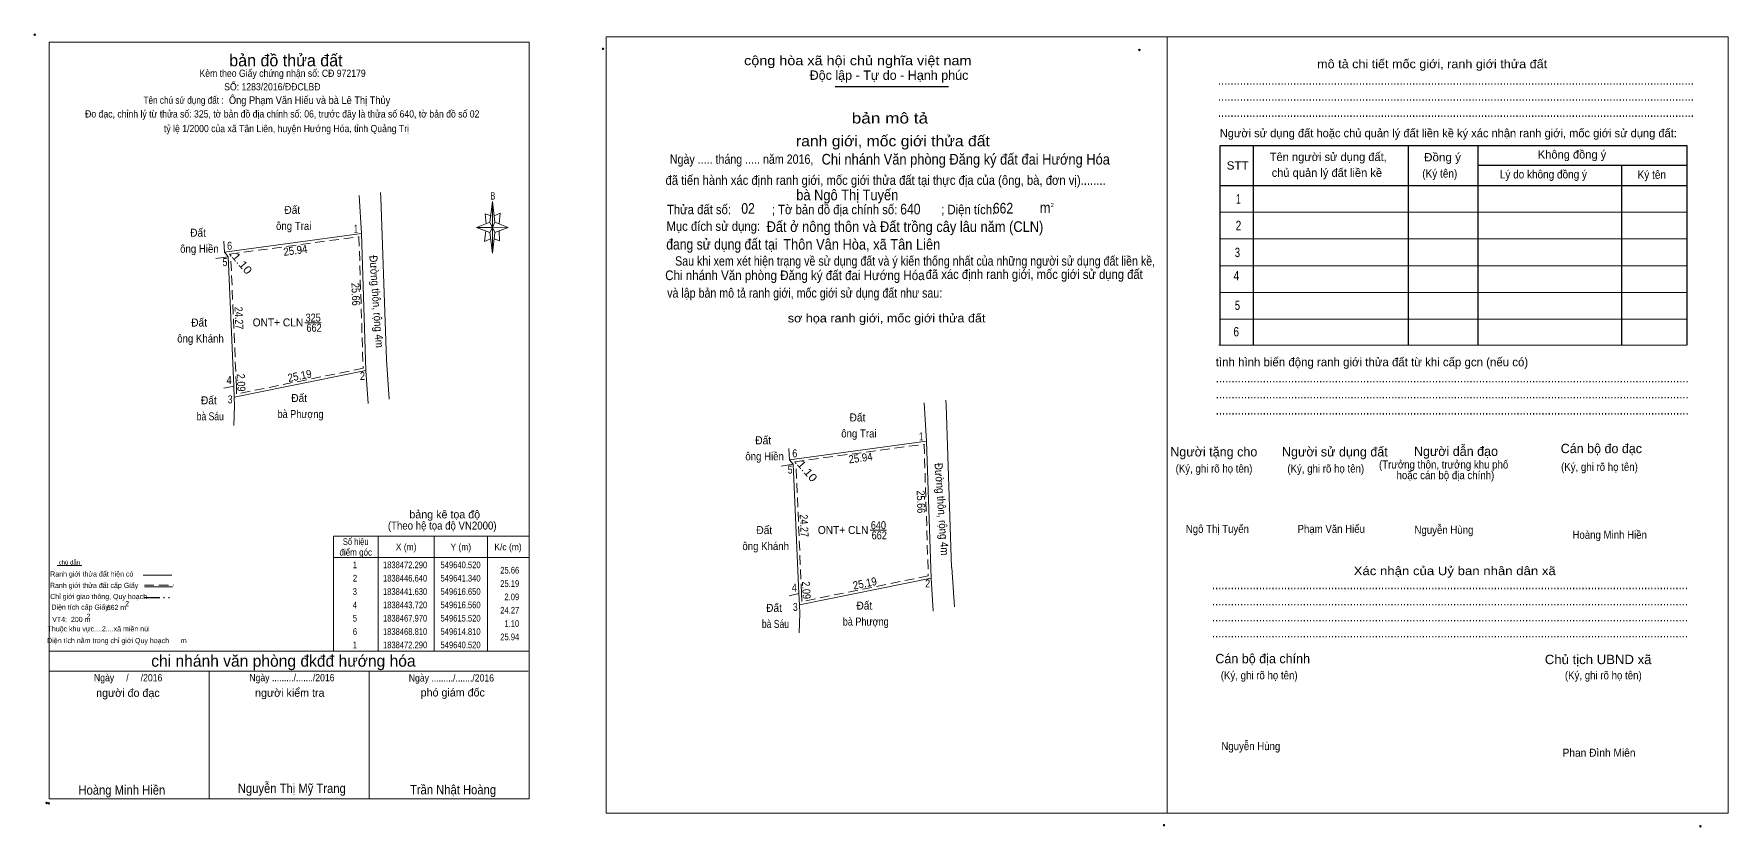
# Model space of a CAD drawing. Header units: metres. Extents: x 549035 to 549897, y 1838361 to 1838511.
# Drawn here: x 549579.1 to 549896.8, y 1838361.1 to 1838509.7 of the extents above; entities that cross this region are included whole.
import ezdxf
from ezdxf.enums import TextEntityAlignment as Align

# ---------------------------------------------------------------- set-up
doc = ezdxf.new("R2010")
doc.units = ezdxf.units.M
doc.header["$LTSCALE"] = 0.6
doc.header["$PDMODE"] = 32
doc.header["$PDSIZE"] = 0.3
doc.linetypes.add('DASH_DOUBLE_DOT', pattern=[9.2, 5, -1.2, 0.3, -1.2, 0.3, -1.2])
doc.linetypes.add('MEDIUM_DASHED', pattern=[4.5, 3, -1.5])
for name, color, linetype, lineweight in [('14', 7, 'Continuous', 13), ('63', 7, 'Continuous', 13), ('7', 7, 'Continuous', 13)]:
    doc.layers.add(name, color=color, linetype=linetype, lineweight=lineweight)
for name, color, linetype in [('17', 7, 'Continuous'), ('25', 7, 'Continuous'), ('6', 7, 'Continuous')]:
    doc.layers.add(name, color=color, linetype=linetype)

msp = doc.modelspace()

# ---------------------------------------------------------------- linework, layer by layer
at = {"layer": '14'}
for p, q in [((549664.61, 1838474.41), (549665.11, 1838478.31)), ((549664.61, 1838472.51), (549662.11, 1838473.41)), ((549665.51, 1838474.41), (549668.01, 1838473.41)), ((549665.51, 1838472.51), (549665.11, 1838468.61)), ((549666.41, 1838470.91), (549665.41, 1838471.31)), ((549666.31, 1838472.81), (549666.41, 1838470.91)), ((549583.47, 1838410.08), (549588.07, 1838410.08)), ((549599.61, 1838408.31), (549604.99, 1838408.31)), ((549599.81, 1838406.07), (549605.07, 1838406.07)), ((549581.95, 1838394.07), (549671.95, 1838394.07)), ((549581.95, 1838390.27), (549671.75, 1838390.27)), ((549581.95, 1838390.27), (549671.75, 1838390.27)), ((549581.95, 1838390.27), (549671.75, 1838390.27)), ((549611.95, 1838366.37), (549611.95, 1838390.27)), ((549641.95, 1838366.37), (549641.95, 1838390.27))]:
    msp.add_line(p, q, dxfattribs=at)
at = {"layer": '14', "linetype": 'DASH_DOUBLE_DOT', "lineweight": 25}
msp.add_line((549599.71, 1838404.1), (549604.95, 1838404.1), dxfattribs=at)
at = {"layer": '14', "linetype": 'MEDIUM_DASHED'}
msp.add_line((549599.81, 1838406.39), (549605.25, 1838406.39), dxfattribs=at)
at = {"layer": '14'}
for points in [[(549581.95, 1838508.17), (549671.95, 1838508.17), (549671.95, 1838366.37), (549581.95, 1838366.37)], [(549665.11, 1838478.31), (549665.51, 1838474.41), (549665.11, 1838473.41)], [(549665.11, 1838473.41), (549662.11, 1838473.41), (549664.61, 1838474.41), (549665.51, 1838472.51), (549668.01, 1838473.41), (549665.11, 1838473.51)], [(549665.11, 1838473.41), (549665.11, 1838468.61), (549664.61, 1838472.51)]]:
    msp.add_lwpolyline(points, close=True, dxfattribs=at)
for points in [[(549665.11, 1838473.41), (549664.61, 1838474.41), (549662.11, 1838473.41)], [(549664.81, 1838475.61), (549663.71, 1838476.01), (549663.91, 1838474.11)], [(549665.11, 1838473.41), (549665.51, 1838472.51), (549668.01, 1838473.41)], [(549665.41, 1838475.61), (549666.51, 1838476.11), (549666.31, 1838474.11)], [(549663.81, 1838472.81), (549663.61, 1838470.81), (549664.71, 1838471.31)], [(549671.95, 1838366.37), (549581.95, 1838366.37), (549581.95, 1838390.27)]]:
    msp.add_lwpolyline(points, dxfattribs=at)
for p in [(549579.25, 1838509.57), (549581.49, 1838365.59), (549581.89, 1838365.53)]:
    msp.add_point(p, dxfattribs=at)
at = {"layer": '63'}
for p, q in [((549644.11, 1838480.01), (549644.17, 1838479.07)), ((549640.08, 1838479.45), (549640.52, 1838472.29)), ((549645.2, 1838448.62), (549644.17, 1838479.07)), ((549614.69, 1838470.9), (549614.81, 1838468.81)), ((549614.81, 1838468.81), (549640.52, 1838472.29)), ((549641.34, 1838446.64), (549640.52, 1838472.29)), ((549615.52, 1838467.97), (549614.81, 1838468.81)), ((549615.52, 1838467.97), (549614.81, 1838468.81)), ((549615.52, 1838467.97), (549614.81, 1838468.81)), ((549615.52, 1838467.97), (549614.81, 1838468.81)), ((549615.52, 1838467.97), (549614.81, 1838468.81)), ((549615.52, 1838467.97), (549614.81, 1838468.81)), ((549615.52, 1838467.97), (549614.81, 1838468.81)), ((549615.52, 1838467.97), (549614.81, 1838468.81)), ((549615.52, 1838467.97), (549614.81, 1838468.81)), ((549615.52, 1838467.97), (549614.81, 1838468.81)), ((549615.58, 1838466.61), (549616.56, 1838443.72)), ((549629.91, 1838455.59), (549632.96, 1838455.59)), ((549645.72, 1838441.28), (549645.21, 1838448.62)), ((549641.34, 1838446.64), (549641.77, 1838440.45)), ((549614.73, 1838443.33), (549616.56, 1838443.72)), ((549616.65, 1838441.63), (549616.72, 1838440.02)), ((549616.72, 1838440.02), (549616.61, 1838436.36)), ((549746.05, 1838440.55), (549746.49, 1838433.39)), ((549750.08, 1838441.11), (549750.14, 1838440.17)), ((549751.17, 1838409.72), (549750.14, 1838440.17)), ((549720.66, 1838432), (549720.78, 1838429.91)), ((549720.78, 1838429.91), (549746.49, 1838433.39)), ((549747.31, 1838407.74), (549746.49, 1838433.39)), ((549721.49, 1838429.07), (549720.78, 1838429.91)), ((549721.49, 1838429.07), (549720.78, 1838429.91)), ((549721.49, 1838429.07), (549720.78, 1838429.91)), ((549721.49, 1838429.07), (549720.78, 1838429.91)), ((549721.49, 1838429.07), (549720.78, 1838429.91)), ((549721.49, 1838429.07), (549720.78, 1838429.91)), ((549721.49, 1838429.07), (549720.78, 1838429.91)), ((549721.49, 1838429.07), (549720.78, 1838429.91)), ((549721.49, 1838429.07), (549720.78, 1838429.91)), ((549721.49, 1838429.07), (549720.78, 1838429.91)), ((549721.55, 1838427.71), (549722.53, 1838404.82)), ((549735.88, 1838416.69), (549738.93, 1838416.69)), ((549643.65, 1838415.57), (549643.65, 1838394.07)), ((549654.15, 1838415.57), (549654.15, 1838394.07)), ((549664.15, 1838415.57), (549664.15, 1838394.07)), ((549635.25, 1838411.57), (549671.95, 1838411.57)), ((549751.69, 1838402.38), (549751.18, 1838409.72)), ((549747.31, 1838407.74), (549747.74, 1838401.55)), ((549720.7, 1838404.43), (549722.53, 1838404.82)), ((549722.69, 1838401.12), (549722.58, 1838397.46)), ((549722.62, 1838402.73), (549722.69, 1838401.12))]:
    msp.add_line(p, q, dxfattribs=at)
at = {"layer": '63', "linetype": 'MEDIUM_DASHED'}
for points in [[(549640.04, 1838471.72), (549640.83, 1838447.05), (549617.12, 1838442.24), (549617.06, 1838443.74), (549616.01, 1838468.16), (549615.78, 1838468.44)], [(549746.01, 1838432.82), (549746.8, 1838408.15), (549723.09, 1838403.34), (549723.03, 1838404.84), (549721.98, 1838429.26), (549721.75, 1838429.54)]]:
    msp.add_lwpolyline(points, close=True, dxfattribs=at)
at = {"layer": '63'}
for points in [[(549613.24, 1838467.6), (549615.52, 1838467.97), (549614.81, 1838468.81)], [(549615.58, 1838466.61), (549615.52, 1838467.97), (549614.81, 1838468.81)], [(549616.56, 1838443.72), (549616.65, 1838441.63), (549641.34, 1838446.64)], [(549719.21, 1838428.7), (549721.49, 1838429.07), (549720.78, 1838429.91)], [(549721.55, 1838427.71), (549721.49, 1838429.07), (549720.78, 1838429.91)], [(549722.53, 1838404.82), (549722.62, 1838402.73), (549747.31, 1838407.74)]]:
    msp.add_lwpolyline(points, dxfattribs=at)
msp.add_lwpolyline([(549635.25, 1838415.57), (549671.95, 1838415.57), (549671.95, 1838394.07), (549635.25, 1838394.07)], close=True, dxfattribs=at)
at = {"layer": '7', "lineweight": 25}
for p, q in [((549729.32, 1838499.85), (549750.59, 1838499.85)), ((549807.74, 1838488.75), (549807.74, 1838451.39)), ((549836.76, 1838488.6), (549836.76, 1838451.39)), ((549849.85, 1838488.6), (549849.85, 1838451.39)), ((549849.85, 1838485.14), (549889.08, 1838485.14)), ((549876.79, 1838485.14), (549876.79, 1838451.39)), ((549801.44, 1838481.33), (549889.08, 1838481.33))]:
    msp.add_line(p, q, dxfattribs=at)
at = {"layer": '7'}
for p, q in [((549801.44, 1838476.31), (549889.08, 1838476.31)), ((549801.44, 1838471.29), (549889.08, 1838471.29)), ((549801.44, 1838466.28), (549889.08, 1838466.28)), ((549801.44, 1838461.26), (549889.08, 1838461.26)), ((549801.44, 1838456.24), (549889.08, 1838456.24)), ((549801.29, 1838451.39), (549888.93, 1838451.39))]:
    msp.add_line(p, q, dxfattribs=at)
for points in [[(549686.38, 1838509.17), (549791.57, 1838509.17), (549791.57, 1838363.68), (549686.38, 1838363.68)], [(549791.57, 1838509.17), (549896.76, 1838509.17), (549896.76, 1838363.68), (549791.57, 1838363.68)], [(549791.57, 1838509.16), (549896.76, 1838509.16), (549896.76, 1838363.68), (549791.57, 1838363.68)]]:
    msp.add_lwpolyline(points, close=True, dxfattribs=at)
at = {"layer": '7', "lineweight": 25}
msp.add_lwpolyline([(549889.08, 1838451.39), (549889.08, 1838488.75), (549801.44, 1838488.75), (549801.44, 1838451.39)], dxfattribs=at)
at = {"layer": '7'}
for p in [(549685.82, 1838506.92), (549786.37, 1838506.71), (549791, 1838361.43), (549891.56, 1838361.22)]:
    msp.add_point(p, dxfattribs=at)

# ---------------------------------------------------------------- texts
at = {"layer": '14'}
for s, height, p in [('bản đồ thửa đất', 2.25, (549626.355, 1838503.64)), ('bảng kê tọa độ', 1.5, (549656.14, 1838418.93)), ('chi nhánh văn phòng đkđđ hướng hóa', 2.187, (549625.885, 1838391.13)), ('người đo đạc', 1.5, (549596.735, 1838385.47)), ('người kiểm tra', 1.5, (549627.085, 1838385.49)), ('phó giám đốc', 1.5, (549657.64, 1838385.55))]:
    msp.add_text(s, height=height, dxfattribs=at).set_placement(p, align=Align.CENTER)
for s, height, width, p in [('Kèm theo Giấy chứng nhận số: CĐ 972179', 1.35, 0.9, (549625.73, 1838501.67)), ('SỐ: 1283/2016/ĐĐCLBĐ', 1.35, 0.9, (549623.81, 1838499.14)), ('Đo đạc, chỉnh lý từ thửa số: 325, tờ bản đồ địa chính số: 06, trước đây là thửa số 640, tờ bản đồ số 02', 1.35, 0.9, (549625.67, 1838494.05)), ('Tên chủ sử dụng đất :', 1.35, 0.85, (549607.165, 1838496.63)), (' tỷ lệ 1/2000 của xã Tân Liên, huyện Hướng Hóa, tỉnh Quảng Trị', 1.35, 0.9, (549626.24, 1838491.31)), ('B', 1.378, 0.75, (549665.16, 1838478.67)), ('(Theo hệ tọa độ VN2000)', 1.5, 0.9, (549655.66, 1838416.83)), ('chú dẫn', 0.8, 1.05, (549585.76, 1838410.28)), ('Ranh giới thửa đất cấp Giấy', 0.96, 0.9, (549590.39, 1838405.89)), ('Ranh giới thửa đất hiện có ', 0.96, 0.9, (549590.135, 1838408.03)), ('Chỉ giới giao thông, Quy hoạch', 0.96, 0.9, (549591.24, 1838403.81)), ('2', 0.96, 0.8, (549596.58, 1838402.47)), ('2', 0.96, 0.8, (549596.58, 1838402.47)), (' VT4:  200 m ', 0.96, 0.9, (549586.125, 1838399.51)), ('Diện tích cấp Giấy: ', 0.96, 0.9, (549588.145, 1838401.81)), ('2', 0.96, 0.8, (549589.34, 1838400.11)), ('662 m ', 0.96, 0.85, (549594.76, 1838401.76)), ('Thuộc khu vực....2....xã miền núi', 0.96, 0.9, (549591.23, 1838397.75)), ('Diện tích nằm trong chỉ giới Quy hoạch      m', 0.96, 0.9, (549594.665, 1838395.55)), ('Ngày     /     /2016', 1.35, 0.9, (549596.775, 1838388.39)), ('Ngày ........./......./2016', 1.35, 0.9, (549627.48, 1838388.4)), ('Ngày ........./......./2016', 1.35, 0.9, (549657.38, 1838388.35)), ('Hoàng Minh Hiền', 1.75, 0.9, (549595.59, 1838367.15)), ('Nguyễn Thị Mỹ Trang', 1.75, 0.9, (549627.46, 1838367.46)), ('Trần Nhật Hoàng', 1.75, 0.9, (549657.685, 1838367.21))]:
    msp.add_text(s, height=height, dxfattribs=dict(at, width=width)).set_placement(p, align=Align.CENTER)
at = {"layer": '14', "width": 0.9}
msp.add_text('Ông Phạm Văn Hiếu và bà Lê Thị Thủy', height=1.44, dxfattribs=at).set_placement((549615.67, 1838496.58))
at = {"layer": '17'}
for s, width, p in [('Ngô Thị Tuyến', 0.9, (549795.08, 1838416.21)), ('Phạm Văn Hiếu', 0.9, (549816.03, 1838416.21)), ('Nguyễn Hùng', 0.9, (549837.96, 1838416.03)), ('Hoàng Minh Hiền', 0.9, (549867.58, 1838415.11)), ('Nguyễn Hùng', 0.9, (549801.75, 1838375.49)), ('Phan Đình Miên', 0.95, (549865.73, 1838374.26))]:
    msp.add_text(s, height=1.5, dxfattribs=dict(at, width=width)).set_placement(p)
at = {"layer": '25', "width": 0.9}
for s, height, p in [('Chi nhánh Văn phòng Đăng ký đất đai Hướng Hóa', 2, (549726.8, 1838485.23)), ('Đất ở nông thôn và Đất trồng cây lâu năm (CLN)', 2, (549716.48, 1838472.6)), ('Chi nhánh Văn phòng Đăng ký đất đai Hướng Hóa', 1.8, (549697.47, 1838463.58))]:
    msp.add_text(s, height=height, dxfattribs=at).set_placement(p)
at = {"layer": '6', "width": 0.9}
msp.add_text(' bà Ngô Thị Tuyến', height=2, dxfattribs=at).set_placement((549721.37, 1838478.54))
at = {"layer": '63'}
for s, height, width, p in [('Đất ', 1.5, 0.95, (549627.81, 1838475.99)), ('Đất ', 1.5, 0.95, (549610.14, 1838471.71)), ('Đất ', 1.5, 0.95, (549610.14, 1838471.71)), ('ông Trai', 1.5, 0.9, (549627.815, 1838472.99)), ('ông Hiền', 1.5, 0.9, (549610.135, 1838468.71)), ('ông Hiền', 1.5, 0.9, (549610.135, 1838468.71)), ('325', 1.5, 0.85, (549631.465, 1838455.8)), ('Đất ', 1.5, 0.95, (549610.34, 1838454.88)), ('ONT+ CLN', 1.5, 0.95, (549624.86, 1838454.9)), ('662', 1.5, 0.85, (549631.63, 1838453.9)), ('ông Khánh', 1.5, 0.9, (549610.34, 1838451.88)), ('Đất ', 1.5, 0.95, (549612.17, 1838440.3)), ('Đất ', 1.5, 0.95, (549629.1, 1838440.73)), ('bà Sáu', 1.5, 0.8, (549612.17, 1838437.3)), ('bà Phượng', 1.5, 0.85, (549629.095, 1838437.73)), ('Đất ', 1.5, 0.95, (549733.78, 1838437.09)), ('ông Trai', 1.5, 0.9, (549733.785, 1838434.09)), ('Đất ', 1.5, 0.95, (549716.11, 1838432.81)), ('Đất ', 1.5, 0.95, (549716.11, 1838432.81)), ('ông Hiền', 1.5, 0.9, (549716.105, 1838429.81)), ('ông Hiền', 1.5, 0.9, (549716.105, 1838429.81)), ('Đất ', 1.5, 0.95, (549716.31, 1838415.98)), ('ONT+ CLN', 1.5, 0.95, (549730.83, 1838416)), ('640', 1.5, 0.85, (549737.445, 1838416.9)), ('662', 1.5, 0.85, (549737.6, 1838415)), ('điểm góc', 1.25, 0.9, (549639.45, 1838411.95)), ('Số hiệu', 1.25, 0.85, (549639.44, 1838413.95)), ('X (m)', 1.25, 0.95, (549648.9, 1838412.95)), ('Y (m)', 1.25, 0.95, (549659.145, 1838412.95)), ('K/c (m)', 1.25, 0.95, (549667.995, 1838412.95)), ('ông Khánh', 1.5, 0.9, (549716.31, 1838412.98)), (' 1', 1.25, 0.75, (549639.1, 1838409.59)), ('1838472.290', 1.25, 0.85, (549648.7, 1838409.59)), ('549640.520', 1.25, 0.85, (549659.1, 1838409.59)), (' 2', 1.25, 0.85, (549639.105, 1838407.09)), ('1838446.640', 1.25, 0.85, (549648.7, 1838407.09)), ('549641.340', 1.25, 0.85, (549659.1, 1838407.09)), (' 4', 1.25, 0.85, (549639.1, 1838402.09)), (' 3', 1.25, 0.8, (549639.095, 1838404.59)), ('1838441.630', 1.25, 0.85, (549648.7, 1838404.59)), ('1838443.720', 1.25, 0.85, (549648.7, 1838402.09)), ('549616.650', 1.25, 0.85, (549659.1, 1838404.59)), ('549616.560', 1.25, 0.85, (549659.1, 1838402.09)), ('Đất ', 1.5, 0.95, (549735.07, 1838401.83)), (' 5', 1.25, 0.8, (549639.105, 1838399.59)), ('1838467.970', 1.25, 0.85, (549648.7, 1838399.59)), ('549615.520', 1.25, 0.85, (549659.1, 1838399.59)), ('Đất ', 1.5, 0.95, (549718.14, 1838401.4)), ('bà Phượng', 1.5, 0.85, (549735.065, 1838398.83)), (' 6', 1.25, 0.85, (549639.105, 1838397.09)), ('1838468.810', 1.25, 0.85, (549648.7, 1838397.09)), ('549614.810', 1.25, 0.85, (549659.1, 1838397.09)), ('bà Sáu', 1.5, 0.8, (549718.14, 1838398.4)), (' 1', 1.25, 0.75, (549639.1, 1838394.59)), ('1838472.290', 1.25, 0.85, (549648.7, 1838394.59)), ('549640.520', 1.25, 0.85, (549659.1, 1838394.59))]:
    msp.add_text(s, height=height, dxfattribs=dict(at, width=width)).set_placement(p, align=Align.CENTER)
for s, height, width, p in [(' 1', 1.5, 0.75, (549639.91, 1838472.44)), (' 6', 1.5, 0.85, (549616.27, 1838469.27)), (' 5', 1.5, 0.8, (549615.37, 1838466.21)), (' 4', 1.5, 0.85, (549616.18, 1838444.1)), (' 2', 1.5, 0.85, (549641.19, 1838444.88)), (' 3', 1.5, 0.8, (549616.34, 1838440.48)), (' 1', 1.5, 0.75, (549745.88, 1838433.54)), (' 6', 1.5, 0.85, (549722.24, 1838430.37)), (' 5', 1.5, 0.8, (549721.34, 1838427.31)), ('25.66', 1.25, 0.85, (549670.1, 1838408.59)), ('25.19', 1.25, 0.85, (549670.1, 1838406.09)), (' 4', 1.5, 0.85, (549722.15, 1838405.2)), (' 2', 1.5, 0.85, (549747.16, 1838405.98)), ('2.09', 1.25, 0.85, (549670.09, 1838403.59)), ('24.27', 1.25, 0.85, (549670.1, 1838401.09)), (' 3', 1.5, 0.8, (549722.31, 1838401.58)), ('25.94', 1.25, 0.85, (549670.1, 1838396.09)), ('1.10', 1.25, 0.85, (549670.09, 1838398.59))]:
    msp.add_text(s, height=height, dxfattribs=dict(at, width=width)).set_placement(p, align=Align.RIGHT)
for s, rotation, width, p in [('25.94', 7.708, 0.9, (549628.2244, 1838468.4165)), ('1.10', 310.206, 1.15, (549617.561, 1838466.2141)), ('Đường thôn, rộng 4m', 274.014, 0.9, (549642.6038, 1838459.5075)), ('25.66', 271.831, 0.85, (549638.7104, 1838460.899)), ('24.27', 272.456, 0.85, (549616.8036, 1838456.4271)), ('2.09', 272.466, 0.85, (549617.2135, 1838444.3323)), ('25.19', 11.471, 0.9, (549629.0759, 1838444.9218)), ('1.10', 310.206, 1.15, (549723.5311, 1838427.3141)), ('25.94', 7.708, 0.9, (549734.1944, 1838429.5165)), ('Đường thôn, rộng 4m', 274.014, 0.9, (549748.5738, 1838420.6075)), ('25.66', 271.831, 0.85, (549744.6804, 1838421.999)), ('24.27', 272.456, 0.85, (549722.7736, 1838417.5271)), ('2.09', 272.466, 0.85, (549723.1835, 1838405.4323)), ('25.19', 11.471, 0.9, (549735.0459, 1838406.0218))]:
    msp.add_text(s, height=1.5, rotation=rotation, dxfattribs=dict(at, width=width)).set_placement(p, align=Align.CENTER)
at = {"layer": '7'}
for s, height, width, p in [('cộng hòa xã hội chủ nghĩa việt nam', 1.756, 1.15, (549712.26, 1838503.85)), ('........................................................................................................................................................', 1.756, 0.9, (549801.1, 1838500.19)), ('........................................................................................................................................................', 1.756, 0.9, (549801.1, 1838497.19)), ('........................................................................................................................................................', 1.756, 0.9, (549801.1, 1838494.17)), ('Ngày ..... tháng ..... năm 2016, ', 1.76, 0.85, (549698.34, 1838485.37)), ('STT', 1.555, 1.05, (549802.74, 1838484.29)), ('Đồng ý', 1.555, 1.05, (549839.76, 1838485.83)), (' đã tiến hành xác định ranh giới, mốc giới thửa đất tại thực địa của (ông, bà, đơn vị)........', 1.756, 0.9, (549696.95, 1838481.43)), ('(Ký tên)', 1.555, 0.9, (549839.42, 1838482.79)), ('Lý do không đồng ý', 1.555, 0.9, (549853.96, 1838482.63)), ('Ký tên', 1.555, 0.9, (549879.8, 1838482.57)), ('Thửa đất số:             ; Tờ bản đồ địa chính số:              ; Diện tích:', 1.76, 0.9, (549697.79, 1838475.93)), ('02', 2, 0.85, (549711.74, 1838476.01)), ('640', 2, 0.85, (549741.54, 1838475.89)), ('662', 2, 0.85, (549758.91, 1838476.06)), (' m', 2, 0.9, (549767.03, 1838476.17)), ('2', 0.7999, 0.8, (549769.74, 1838477.25)), ('Mục đích sử dụng:', 1.76, 0.9, (549697.71, 1838472.81)), ('đang sử dụng đất tại ', 2, 0.85, (549697.67, 1838469.31)), ('Thôn Vân Hòa, xã Tân Liên', 2, 0.9, (549719.6, 1838469.28)), ('Sau khi xem xét hiện trạng về sử dụng đất và ý kiến thống nhất của những người sử dụng đất liền kề,', 1.756, 0.85, (549699.33, 1838466.29)), (' đã xác định ranh giới, mốc giới sử dụng đất', 1.75, 0.9, (549745.72, 1838463.8)), (' và lập bản mô tả ranh giới, mốc giới sử dụng đất như sau:', 1.756, 0.85, (549697.29, 1838460.29)), ('.......................................................................................................................................................', 1.756, 0.9, (549800.7, 1838444.41)), ('.......................................................................................................................................................', 1.756, 0.9, (549800.7, 1838441.41)), ('.......................................................................................................................................................', 1.756, 0.9, (549800.7, 1838438.39)), ('(Ký, ghi rõ họ tên)', 1.505, 0.9, (549793.17, 1838427.51)), ('(Ký, ghi rõ họ tên)', 1.505, 0.9, (549814.12, 1838427.51)), ('(Ký, ghi rõ họ tên)', 1.505, 0.9, (549865.44, 1838427.83)), ('........................................................................................................................................................', 1.756, 0.9, (549799.98, 1838405.65)), ('........................................................................................................................................................', 1.756, 0.9, (549799.98, 1838402.63)), ('........................................................................................................................................................', 1.756, 0.9, (549799.98, 1838399.63)), ('........................................................................................................................................................', 1.756, 0.9, (549799.98, 1838396.63)), ('Chủ tịch UBND xã', 1.756, 1.05, (549862.39, 1838391.61)), ('(Ký, ghi rõ họ tên)', 1.505, 0.9, (549801.64, 1838388.77)), ('(Ký, ghi rõ họ tên)', 1.505, 0.9, (549866.16, 1838388.77))]:
    msp.add_text(s, height=height, dxfattribs=dict(at, width=width)).set_placement(p)
for s, height, width, p in [('mô tả chi tiết mốc giới, ranh giới thửa đất', 1.605, 1.1, (549841.27, 1838503.29)), ('bản mô tả', 2.007, 1.2, (549739.6, 1838492.93)), ('ranh giới, mốc giới thửa đất', 2.007, 1.1, (549740.16, 1838488.65)), ('1', 1.756, 0.7, (549804.945, 1838477.93)), ('2', 1.756, 0.8, (549804.955, 1838472.93)), ('3', 1.756, 0.75, (549804.755, 1838467.89)), ('4', 1.756, 0.8, (549804.56, 1838463.51)), ('sơ họa ranh giới, mốc giới thửa đất', 1.605, 1.1, (549738.985, 1838455.65)), ('5', 1.756, 0.75, (549804.765, 1838457.99)), ('6', 1.756, 0.8, (549804.535, 1838453.03)), ('(Trưởng thôn, trưởng khu phố', 1.505, 0.9, (549843.42, 1838428.27)), ('hoặc cán bộ địa chính)', 1.505, 0.9, (549843.755, 1838426.27)), ('Xác nhận của Uỷ ban nhân dân xã', 1.606, 1.15, (549845.5, 1838408.29))]:
    msp.add_text(s, height=height, dxfattribs=dict(at, width=width)).set_placement(p, align=Align.CENTER)
for s, height, p in [('Độc lập - Tự do - Hạnh phúc', 1.756, (549724.55, 1838501.11)), ('Người sử dụng đất hoặc chủ quản lý đất liền kề ký xác nhận ranh giới, mốc giới sử dụng đất:', 1.555, (549801.44, 1838490.35)), ('Tên người sử dụng đất,', 1.555, (549810.82, 1838485.89)), ('Không đồng ý', 1.555, (549861.08, 1838486.35)), ('chủ quản lý đất liền kề', 1.555, (549811.18, 1838482.93)), ('tình hình biến động ranh giới thửa đất từ khi cấp gcn (nếu có)', 1.605, (549800.7, 1838447.43)), ('Người tặng cho', 1.76, (549792.16, 1838430.53)), ('Người sử dụng đất', 1.756, (549813.11, 1838430.53)), ('Người dẫn đạo', 1.755, (549837.85, 1838430.63)), ('Cán bộ đo đạc', 1.752, (549865.38, 1838431.15)), ('Cán bộ địa chính', 1.756, (549800.62, 1838391.77))]:
    msp.add_text(s, height=height, dxfattribs=at).set_placement(p)

doc.saveas('drawing.dxf')
